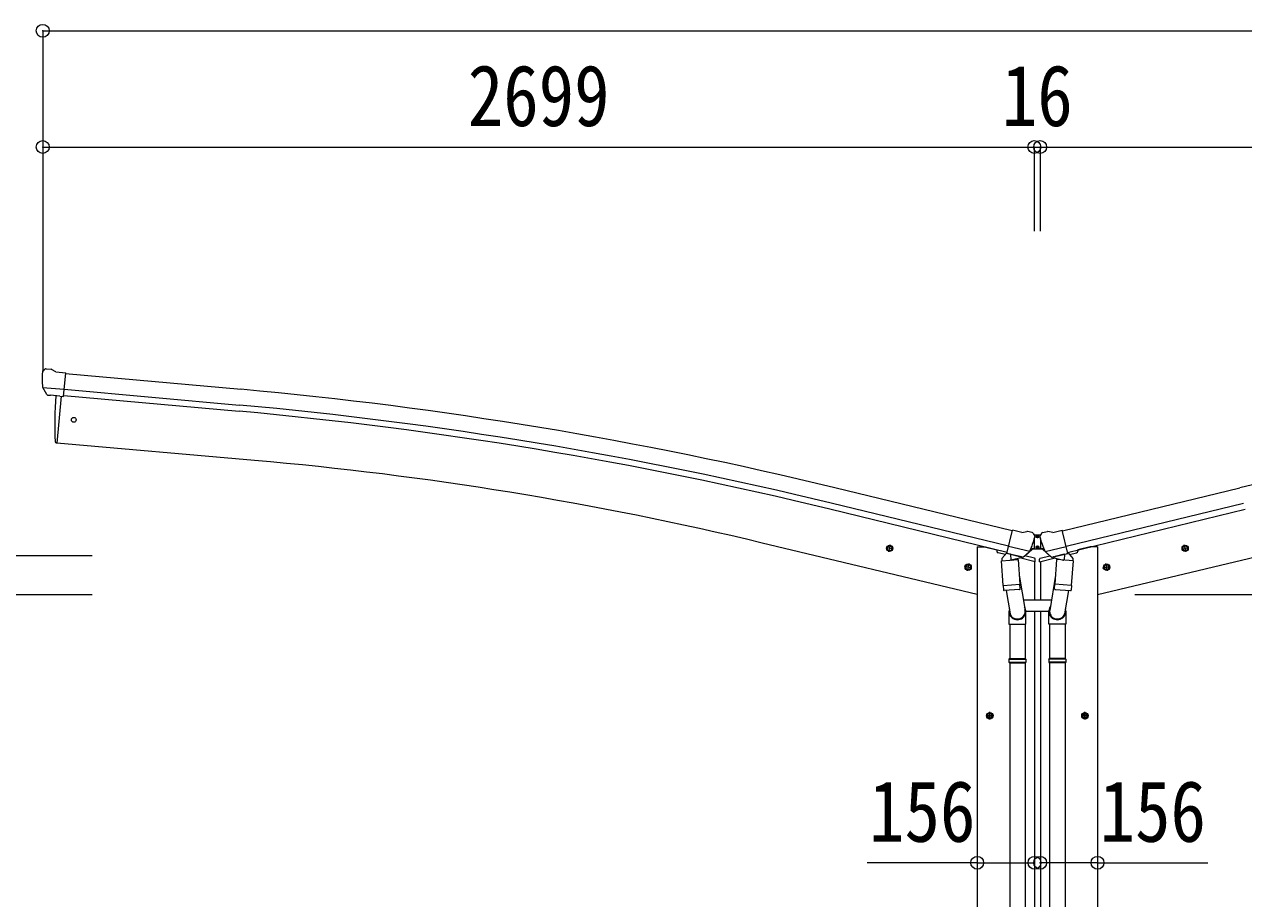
# Model space of a CAD drawing. Units: millimetres at full size, sheet at 1:35. Extents: x -9783 to 9892, y -6828 to 6752.
# Drawn here: x -7389 to -4070, y -2044 to 337 of the extents above; entities that cross this region are included whole.
import ezdxf
from ezdxf.enums import TextEntityAlignment as Align

# ---------------------------------------------------------------- set-up
doc = ezdxf.new("R2010")
doc.units = ezdxf.units.MM
doc.header["$LTSCALE"] = 35
doc.header["$PDMODE"] = 32
doc.header["$PDSIZE"] = 35
for name, color, linetype, lineweight in [('0-1_本体', 4, 'Continuous', 9), ('0-2_部品', 7, 'Continuous', 9), ('0-7_合掌部品', 3, 'Continuous', 9), ('0-A_寸法', 6, 'Continuous', 9)]:
    doc.layers.add(name, color=color, linetype=linetype, lineweight=lineweight)
doc.styles.add('ＭＳ ゴシック', font='')
doc.styles.get('ＭＳ ゴシック').set_extended_font_data('MS Gothic')

msp = doc.modelspace()

# ---------------------------------------------------------------- linework, layer by layer
at = {"layer": '0-1_本体'}
for p, q in [((-7276.71, -613.36), (-6799.2, -656.57)), ((-7280.47, -656.36), (-6803.09, -699.56)), ((-7289.17, -675.52), (-7300.34, -803.13)), ((-7281.94, -673.14), (-6804.6, -716.32)), ((-6762.39, -850.19), (-7300.34, -803.13)), ((-4699.87, -1042.18), (-5182.75, -924.7)), ((-4563.34, -1042.18), (-4080.47, -924.7)), ((-4713.88, -1100.53), (-5196.94, -983.04)), ((-4709.95, -1084.15), (-5192.96, -966.68)), ((-4553.27, -1084.15), (-4070.26, -966.68)), ((-4549.34, -1100.53), (-4066.28, -983.04)), ((-4795.35, -1215.77), (-5381.02, -1075.16)), ((-4795.35, -1085.77), (-4775.35, -1085.77)), ((-4795.35, -1085.77), (-4795.35, -4265.77)), ((-4775.35, -1085.77), (-4741.84, -1093.82)), ((-4487.87, -1085.77), (-4521.38, -1093.82)), ((-4467.87, -1085.77), (-4487.87, -1085.77)), ((-4467.87, -1215.77), (-3882.19, -1075.16)), ((-4467.87, -1085.77), (-4467.87, -4265.77)), ((-4639.85, -1125.48), (-4639.85, -1230.18)), ((-4623.37, -1125.48), (-4623.37, -1230.18)), ((-4639.85, -1260.18), (-4639.85, -4265.77)), ((-4623.37, -1260.18), (-4623.37, -4265.77)), ((-4770.85, -1545.27), (-4750.85, -1545.27)), ((-4767.35, -1541.52), (-4760.85, -1537.77)), ((-4760.85, -1555.27), (-4760.85, -1535.27)), ((-4760.85, -1537.77), (-4754.35, -1541.52)), ((-4754.35, -1549.02), (-4760.85, -1552.78)), ((-4754.35, -1541.52), (-4754.35, -1549.02)), ((-4492.37, -1545.27), (-4512.37, -1545.27)), ((-4502.37, -1537.77), (-4508.87, -1541.52)), ((-4508.87, -1541.52), (-4508.87, -1549.02)), ((-4508.87, -1549.02), (-4502.37, -1552.78)), ((-4502.37, -1555.27), (-4502.37, -1535.27)), ((-4495.87, -1541.52), (-4502.37, -1537.77))]:
    msp.add_line(p, q, dxfattribs=at)
at = {"layer": '0-1_本体', "color": 6}
for p, q in [((-4795.35, -1945.95), (-4639.35, -1945.95)), ((-4467.87, -1945.95), (-4623.87, -1945.95))]:
    msp.add_line(p, q, dxfattribs=at)
at = {"layer": '0-1_本体'}
for points in [[(-4760.85, -1552.78), (-4767.35, -1549.02), (-4767.35, -1541.52)], [(-4502.37, -1552.78), (-4495.87, -1549.02), (-4495.87, -1541.52)]]:
    msp.add_lwpolyline(points, dxfattribs=at)
for centre, radius in [((-4760.85, -1545.27), 8.5), ((-4760.85, -1545.27), 7.7), ((-4760.85, -1545.27), 6.5), ((-4502.37, -1545.27), 8.5), ((-4502.37, -1545.27), 7.7), ((-4502.37, -1545.27), 6.5)]:
    msp.add_circle(centre, radius, dxfattribs=at)
for centre, radius, start, end in [((-7795.32, -11666.58), 11054.98, 76.33027, 84.83134), ((-1467.89, -11666.58), 11054.98, 95.16866, 103.66973), ((-7795.32, -11666.58), 10994.98, 76.33027, 84.83026), ((-7795.32, -11666.58), 11011.82, 76.33027, 84.83026), ((-7585.38, -10256.97), 9442.71, 76.5, 84.99999)]:
    msp.add_arc(centre, radius, start, end, dxfattribs=at)
at = {"layer": '0-2_部品'}
for p, q in [((-7339.91, -608.36), (-7340.03, -609.7)), ((-7338.85, -606.32), (-7333.36, -601.72)), ((-7329.71, -600.57), (-7316.05, -601.76)), ((-7303.09, -608.92), (-7314.81, -602.15)), ((-7303.09, -608.92), (-7276.52, -611.24)), ((-7282.18, -675.91), (-7276.52, -611.24)), ((-7339.39, -651.21), (-7280.47, -656.36)), ((-7328.14, -670.7), (-7339.07, -651.76)), ((-7325.75, -672.09), (-7318.04, -672.77)), ((-7289.15, -675.3), (-7300.32, -802.9)), ((-7292.14, -675.03), (-7282.18, -675.91)), ((-7300.32, -802.9), (-7302.38, -802.65)), ((-4673.5, -1046.44), (-4699.43, -1040.22)), ((-4673.5, -1046.44), (-4660.24, -1043.75)), ((-4645.76, -1046.93), (-4658.94, -1043.77)), ((-4642.67, -1049.18), (-4638.81, -1055.48)), ((-4638.45, -1057.76), (-4638.72, -1058.91)), ((-4624.77, -1057.76), (-4624.49, -1058.91)), ((-4620.55, -1049.18), (-4624.41, -1055.48)), ((-4617.45, -1046.93), (-4604.27, -1043.77)), ((-4589.71, -1046.44), (-4602.97, -1043.75)), ((-4589.71, -1046.44), (-4563.78, -1040.22)), ((-5024.11, -1091.95), (-5043.56, -1087.28)), ((-5041.14, -1087.87), (-5035.97, -1082.42)), ((-5039, -1095.06), (-5041.14, -1087.87)), ((-5036.17, -1099.34), (-5031.5, -1079.9)), ((-5035.97, -1082.42), (-5028.67, -1084.17)), ((-5028.67, -1084.17), (-5026.54, -1091.37)), ((-4741.87, -1093.73), (-4741.87, -1097.05)), ((-4652.5, -1098.06), (-4710.01, -1084.26)), ((-4610.72, -1098.06), (-4553.21, -1084.26)), ((-4521.34, -1093.73), (-4521.34, -1097.05)), ((-4239.1, -1091.95), (-4219.65, -1087.28)), ((-4234.54, -1084.17), (-4236.68, -1091.37)), ((-4227.25, -1082.42), (-4234.54, -1084.17)), ((-4227.04, -1099.34), (-4231.71, -1079.9)), ((-4222.08, -1087.87), (-4227.25, -1082.42)), ((-4224.21, -1095.06), (-4222.08, -1087.87)), ((-4719.15, -1106.45), (-4738.04, -1101.91)), ((-4729.58, -1123.62), (-4683.89, -1120.43)), ((-4724.9, -1190.46), (-4729.58, -1123.62)), ((-4715.16, -1101.85), (-4728.47, -1117.17)), ((-4728.47, -1117.17), (-4728.03, -1123.51)), ((-4714.21, -1101.79), (-4715.16, -1101.85)), ((-4711.13, -1104.26), (-4712.66, -1103.89)), ((-4674.43, -1113.07), (-4711.13, -1104.26)), ((-4705.18, -1106.08), (-4704.16, -1120.69)), ((-4676.97, -1115.08), (-4702.78, -1121.51)), ((-4685.66, -1117.25), (-4685.43, -1120.53)), ((-4683.89, -1120.43), (-4679.21, -1187.26)), ((-4637.32, -1126.09), (-4680.02, -1115.84)), ((-4672.06, -1113.54), (-4679.58, -1111.74)), ((-4676.27, -1113.3), (-4676.21, -1114.04)), ((-4672.9, -1113.44), (-4674.43, -1113.07)), ((-4669.35, -1112.97), (-4652.97, -1098.48)), ((-4639.62, -1116.28), (-4665.55, -1110.06)), ((-4637.32, -1126.09), (-4637.32, -1119.2)), ((-4625.9, -1126.09), (-4583.19, -1115.84)), ((-4625.9, -1126.09), (-4625.9, -1119.2)), ((-4623.6, -1116.28), (-4597.66, -1110.06)), ((-4593.86, -1112.97), (-4610.24, -1098.48)), ((-4591.16, -1113.54), (-4583.63, -1111.74)), ((-4590.32, -1113.44), (-4588.79, -1113.07)), ((-4588.79, -1113.07), (-4552.08, -1104.26)), ((-4586.95, -1113.3), (-4587, -1114.04)), ((-4586.25, -1115.08), (-4560.43, -1121.51)), ((-4579.33, -1120.43), (-4584, -1187.26)), ((-4533.64, -1123.62), (-4579.33, -1120.43)), ((-4577.55, -1117.25), (-4577.78, -1120.53)), ((-4558.04, -1106.08), (-4559.06, -1120.69)), ((-4552.08, -1104.26), (-4550.55, -1103.89)), ((-4549, -1101.79), (-4548.06, -1101.85)), ((-4548.06, -1101.85), (-4534.74, -1117.17)), ((-4544.06, -1106.45), (-4525.18, -1101.91)), ((-4538.31, -1190.46), (-4533.64, -1123.62)), ((-4534.74, -1117.17), (-4535.19, -1123.51)), ((-4810.19, -1143.31), (-4829.64, -1138.64)), ((-4827.21, -1139.22), (-4822.05, -1133.78)), ((-4825.08, -1146.42), (-4827.21, -1139.22)), ((-4822.25, -1150.7), (-4817.58, -1131.25)), ((-4822.05, -1133.78), (-4814.75, -1135.53)), ((-4814.75, -1135.53), (-4812.62, -1142.73)), ((-4453.02, -1143.31), (-4433.58, -1138.64)), ((-4448.47, -1135.53), (-4450.6, -1142.73)), ((-4441.17, -1133.78), (-4448.47, -1135.53)), ((-4440.96, -1150.7), (-4445.63, -1131.25)), ((-4436, -1139.22), (-4441.17, -1133.78)), ((-4438.13, -1146.42), (-4436, -1139.22)), ((-4724.9, -1190.46), (-4679.21, -1187.26)), ((-4724.89, -1190.46), (-4724, -1203.15)), ((-4680.95, -1162.5), (-4665.03, -1258.67)), ((-4678.35, -1199.73), (-4679.23, -1187.26)), ((-4582.27, -1162.5), (-4598.18, -1258.67)), ((-4584.86, -1199.73), (-4583.99, -1187.26)), ((-4538.31, -1190.46), (-4584, -1187.26)), ((-4538.33, -1190.46), (-4539.21, -1203.15)), ((-4680.2, -1201.87), (-4721.9, -1204.78)), ((-4716.47, -1204.4), (-4705.74, -1267.99)), ((-4678.75, -1201.09), (-4678.75, -1201.09)), ((-4584.47, -1201.09), (-4584.47, -1201.09)), ((-4583.02, -1201.87), (-4541.32, -1204.78)), ((-4546.75, -1204.4), (-4557.48, -1267.99)), ((-4708.88, -1261.17), (-4708.88, -1295.83)), ((-4662.88, -1295.83), (-4662.88, -1261.48)), ((-4600.33, -1295.83), (-4600.33, -1261.48)), ((-4554.33, -1261.17), (-4554.33, -1295.83)), ((-4708.88, -1295.83), (-4662.88, -1295.83)), ((-4706.88, -1295.83), (-4706.88, -1389.83)), ((-4664.88, -1295.83), (-4664.88, -1389.83)), ((-4554.33, -1295.83), (-4600.33, -1295.83)), ((-4598.33, -1295.83), (-4598.33, -1389.83)), ((-4556.33, -1295.83), (-4556.33, -1389.83)), ((-4708.88, -1391.83), (-4707.88, -1389.83)), ((-4708.88, -1391.83), (-4662.88, -1391.83)), ((-4708.88, -1391.83), (-4708.88, -1399.83)), ((-4707.88, -1389.83), (-4663.88, -1389.83)), ((-4662.88, -1391.83), (-4663.88, -1389.83)), ((-4600.33, -1391.83), (-4599.33, -1389.83)), ((-4554.33, -1391.83), (-4600.33, -1391.83)), ((-4555.33, -1389.83), (-4599.33, -1389.83)), ((-4554.33, -1391.83), (-4555.33, -1389.83)), ((-4554.33, -1391.83), (-4554.33, -1399.83)), ((-4708.88, -1399.83), (-4662.88, -1399.83)), ((-4708.88, -1399.83), (-4707.88, -1401.83)), ((-4707.88, -1401.83), (-4663.88, -1401.83)), ((-4706.88, -1401.83), (-4706.88, -2496.02)), ((-4664.88, -1401.83), (-4664.88, -2496.02)), ((-4554.33, -1399.83), (-4600.33, -1399.83)), ((-4555.33, -1401.83), (-4599.33, -1401.83)), ((-4598.33, -1401.83), (-4598.33, -2496.02)), ((-4556.33, -1401.83), (-4556.33, -2496.02)), ((-4554.33, -1399.83), (-4555.33, -1401.83)), ((-4771.38, -1545.89), (-4751.38, -1545.89)), ((-4767.88, -1542.14), (-4761.38, -1538.38)), ((-4761.38, -1555.89), (-4761.38, -1535.89)), ((-4761.38, -1538.38), (-4754.88, -1542.14)), ((-4754.88, -1549.64), (-4761.38, -1553.4)), ((-4754.88, -1542.14), (-4754.88, -1549.64)), ((-4491.83, -1545.89), (-4511.83, -1545.89)), ((-4501.83, -1538.38), (-4508.33, -1542.14)), ((-4508.33, -1542.14), (-4508.33, -1549.64)), ((-4508.33, -1549.64), (-4501.83, -1553.4)), ((-4501.83, -1555.89), (-4501.83, -1535.89)), ((-4495.33, -1542.14), (-4501.83, -1538.38))]:
    msp.add_line(p, q, dxfattribs=at)
for points in [[(-7339.46, -650.58), (-7339.17, -651.56), (-7339.07, -651.76)], [(-7292.14, -675.03), (-7292.41, -675.1), (-7317.79, -672.88), (-7318.04, -672.77)], [(-4704.86, -1105.67), (-4714.59, -1103.33), (-4699.43, -1040.22)], [(-4558.35, -1105.67), (-4548.63, -1103.33), (-4563.78, -1040.22)], [(-5026.54, -1091.37), (-5031.71, -1096.82), (-5039, -1095.06)], [(-4236.68, -1091.37), (-4231.51, -1096.82), (-4224.21, -1095.06)], [(-4704.86, -1105.67), (-4704.63, -1105.82), (-4679.86, -1111.77), (-4679.58, -1111.74)], [(-4652.23, -1097.49), (-4652.82, -1098.33), (-4652.97, -1098.48)], [(-4610.99, -1097.49), (-4610.4, -1098.33), (-4610.24, -1098.48)], [(-4558.35, -1105.67), (-4558.59, -1105.82), (-4583.36, -1111.77), (-4583.63, -1111.74)], [(-4812.62, -1142.73), (-4817.78, -1148.17), (-4825.08, -1146.42)], [(-4450.6, -1142.73), (-4445.43, -1148.17), (-4438.13, -1146.42)], [(-4662.88, -1391.83), (-4662.88, -1399.83), (-4663.88, -1401.83)], [(-4600.33, -1391.83), (-4600.33, -1399.83), (-4599.33, -1401.83)], [(-4761.38, -1553.4), (-4767.88, -1549.64), (-4767.88, -1542.14)], [(-4501.83, -1553.4), (-4495.33, -1549.64), (-4495.33, -1542.14)]]:
    msp.add_lwpolyline(points, dxfattribs=at)
for centre, radius in [((-7254.63, -739.64), 6.5), ((-5033.84, -1089.62), 8.5), ((-5033.84, -1089.62), 7.7), ((-5033.84, -1089.62), 6.5), ((-4229.38, -1089.62), 8.5), ((-4229.38, -1089.62), 7.7), ((-4229.38, -1089.62), 6.5), ((-4819.92, -1140.98), 8.5), ((-4819.92, -1140.98), 7.7), ((-4819.92, -1140.98), 6.5), ((-4443.3, -1140.98), 8.5), ((-4443.3, -1140.98), 7.7), ((-4443.3, -1140.98), 6.5), ((-4761.38, -1545.89), 8.5), ((-4761.38, -1545.89), 7.7), ((-4761.38, -1545.89), 6.5), ((-4501.83, -1545.89), 8.5), ((-4501.83, -1545.89), 7.7), ((-4501.83, -1545.89), 6.5)]:
    msp.add_circle(centre, radius, dxfattribs=at)
for centre, radius, start, end in [((-7138.4, -627.34), 202.4, 175, 186.5915), ((-7330.15, -605.55), 5, 85.00648, 129.99352), ((-7316.31, -604.75), 3, 60, 85), ((-6406.55, -747.08), 900, 175.35014, 183.36081), ((-7302.01, -799.67), 3, 183.36081, 263), ((-4659.64, -1046.69), 3, 76.5, 101.5), ((-4835.53, -1011.66), 202.4, 334.90875, 346.5), ((-4646.93, -1051.8), 5, 31.5, 76.5), ((-4427.69, -1011.66), 202.4, 193.5, 205.09125), ((-4616.29, -1051.8), 5, 103.5, 148.5), ((-4603.57, -1046.69), 3, 78.5, 103.5), ((-4736.87, -1097.05), 5, 180, 256.5), ((-4712.54, -1103.4), 0.5, 221.23754, 256.5), ((-4705.78, -1106.16), 0.604, 7.79405, 79.40158), ((-4703.14, -1120.54), 1.03, 188.03431, 289.96103), ((-4677.21, -1114.11), 1, 284, 4), ((-4675.77, -1113.26), 0.5, 76.5, 184), ((-4672.78, -1112.95), 0.5, 256.5, 291.76246), ((-4640.32, -1119.2), 3, 0, 76.5), ((-4622.9, -1119.2), 3, 103.5, 180), ((-4590.43, -1112.95), 0.5, 248.23754, 283.5), ((-4587.45, -1113.26), 0.5, 356, 103.5), ((-4586, -1114.11), 1, 176, 256), ((-4560.08, -1120.54), 1.03, 250.03897, 351.96569), ((-4557.44, -1106.16), 0.604, 100.59842, 172.20595), ((-4550.67, -1103.4), 0.5, 283.5, 318.76246), ((-4526.34, -1097.05), 5, 283.5, 0), ((-4722.03, -1202.79), 2, 190.53157, 274), ((-4680.34, -1199.87), 2, 274, 322.59038), ((-4680.3, -1199.9), 1.95, 322.52234, 4.95983), ((-4582.92, -1199.9), 1.95, 175.04017, 217.47766), ((-4582.88, -1199.87), 2, 217.40962, 266), ((-4541.18, -1202.79), 2, 266, 349.46843), ((-4692.88, -1261.48), 30, 0, 2.54858), ((-4570.33, -1261.48), 30, 177.45142, 180)]:
    msp.add_arc(centre, radius, start, end, dxfattribs=at)
for centre, major_axis, ratio, start_param, end_param in [((-7336.92, -608.62), (-2.71, -1.31), 0.997474, 4.9606201, 5.7465286), ((-7344.24, -604.32), (15.35, 3.44), 0.101033, 0.3078116, 0.3080427), ((-7325.54, -669.19), (-1.62, -2.54), 0.997631, 5.8041905, 6.6006116), ((-7325.41, -668.99), (3.5, 2.17), 0.650902, 4.0958226, 4.1686332), ((-7325.48, -669.1), (-1.62, -2.54), 0.997631, 0.3902369, 0.4789948), ((-4641.37, -1057.05), (1.57, -2.57), 0.99628, 0.7835347, 1.5707963), ((-4621.85, -1057.05), (-1.57, -2.57), 0.99628, 4.712389, 5.4996506), ((-4671.36, -1110.62), (0.73, -2.92), 0.997631, 5.8041905, 5.8929484), ((-4671.4, -1110.49), (-2.63, 3.16), 0.650902, 2.1145521, 2.1873627), ((-4671.34, -1110.72), (0.73, -2.92), 0.997631, 5.965759, 6.7621801), ((-4591.88, -1110.72), (-0.73, -2.92), 0.997631, 5.8041905, 6.6006116), ((-4591.82, -1110.49), (2.63, 3.16), 0.650902, 4.0958226, 4.1686332), ((-4591.85, -1110.62), (-0.73, -2.92), 0.997631, 0.3902369, 0.4789948), ((-4685.88, -1261.17), (-23, 0), 0.996195, 6.0000678, 10.0103449), ((-4685.88, -1261.17), (-21, 0), 0.996195, 0.3319459, 3.3482706), ((-4577.33, -1261.17), (23, 0), 0.996195, 2.5560258, 6.5663028), ((-4577.33, -1261.17), (21, 0), 0.996195, 2.9349147, 5.9512394)]:
    msp.add_ellipse(centre, major_axis=major_axis, ratio=ratio, start_param=start_param, end_param=end_param, dxfattribs=at)
at = {"layer": '0-7_合掌部品'}
for p, q in [((-4639.08, -1055.42), (-4638.86, -1053.47)), ((-4624.36, -1053.47), (-4638.86, -1053.47)), ((-4630.35, -1058.19), (-4629.51, -1058.19)), ((-4624.14, -1055.42), (-4624.36, -1053.47)), ((-4666.16, -1110.59), (-4645.11, -1091.97)), ((-4651.67, -1095.77), (-4646.1, -1090.85)), ((-4645.11, -1090.47), (-4638.65, -1090.47)), ((-4618.11, -1091.97), (-4645.11, -1091.97)), ((-4640.11, -1064.47), (-4639.91, -1062.71)), ((-4640.11, -1064.47), (-4640.11, -1087.97)), ((-4638.36, -1090.97), (-4640.11, -1087.97)), ((-4638.36, -1090.97), (-4624.86, -1090.97)), ((-4630.35, -1086.89), (-4629.51, -1086.89)), ((-4624.86, -1090.97), (-4623.11, -1087.97)), ((-4624.57, -1090.47), (-4618.11, -1090.47)), ((-4623.11, -1064.47), (-4623.31, -1062.71)), ((-4623.11, -1064.47), (-4623.11, -1087.97)), ((-4597.06, -1110.59), (-4618.11, -1091.97)), ((-4611.55, -1095.77), (-4617.11, -1090.85)), ((-4593.35, -1230.89), (-4669.86, -1230.89)), ((-4663.12, -1260.89), (-4600.09, -1260.89))]:
    msp.add_line(p, q, dxfattribs=at)
for points in [[(-4632.87, -1057.35), (-4633.71, -1057.35), (-4633.71, -1058.19), (-4632.87, -1058.19)], [(-4631.19, -1056.51), (-4631.19, -1055.67), (-4632.03, -1055.67), (-4632.03, -1056.51)], [(-4632.03, -1059.03), (-4632.03, -1059.87), (-4631.19, -1059.87), (-4631.19, -1059.03)], [(-4629.51, -1058.19), (-4629.51, -1057.35), (-4630.35, -1057.35)], [(-4632.87, -1086.05), (-4633.71, -1086.05), (-4633.71, -1086.89), (-4632.87, -1086.89)], [(-4631.19, -1085.21), (-4631.19, -1084.37), (-4632.03, -1084.37), (-4632.03, -1085.21)], [(-4632.03, -1087.73), (-4632.03, -1088.57), (-4631.19, -1088.57), (-4631.19, -1087.73)], [(-4629.51, -1086.89), (-4629.51, -1086.05), (-4630.35, -1086.05)]]:
    msp.add_lwpolyline(points, dxfattribs=at)
for centre in [(-4631.61, -1057.77), (-4631.61, -1086.47)]:
    msp.add_circle(centre, 3.5, dxfattribs=at)
for centre, radius, start, end in [((-4632.87, -1056.51), 0.84, 270, 0), ((-4632.87, -1059.03), 0.84, 0, 90), ((-4630.35, -1056.51), 0.84, 180, 270), ((-4630.35, -1059.03), 0.84, 90, 180), ((-4645.11, -1091.97), 1.5, 90, 131.5), ((-4632.87, -1085.21), 0.84, 270, 0), ((-4632.87, -1087.73), 0.84, 0, 90), ((-4630.35, -1085.21), 0.84, 180, 270), ((-4630.35, -1087.73), 0.84, 90, 180), ((-4618.11, -1091.97), 1.5, 48.5, 90), ((-4667.15, -1109.47), 1.5, 263.94026, 311.5), ((-4596.06, -1109.47), 1.5, 228.5, 276.05974)]:
    msp.add_arc(centre, radius, start, end, dxfattribs=at)
at = {"layer": '0-A_寸法'}
for p, q in [((-7339.01, 319.85), (-7339.01, 3.23)), ((-7339.01, 319.85), (-1925.01, 319.85)), ((-7339.01, 3.23), (-7339.01, -609)), ((-7339.01, 3.23), (-4640.01, 3.23)), ((-4640.01, 3.23), (-4640.01, -225.77)), ((-4640.01, 3.23), (-4640.01, -225.77)), ((-4640.01, 3.23), (-4624.01, 3.23)), ((-4624.01, 3.23), (-4624.01, -225.77)), ((-4624.01, 3.23), (-4624.01, -225.77)), ((-4624.01, 3.23), (-4624.01, -225.77)), ((-4624.01, 3.23), (-1925.01, 3.23)), ((-8149.59, -1109.37), (-7204.5, -1109.37)), ((-7601.62, -1215.77), (-7204.5, -1215.77)), ((-4366.38, -1215.77), (-3979.53, -1215.77)), ((-4795.35, -1945.95), (-5095.35, -1945.95)), ((-4467.87, -1945.95), (-4167.87, -1945.95))]:
    msp.add_line(p, q, dxfattribs=at)
for p in [(-7339.01, 319.85), (-7339.01, 3.23), (-4640.01, 3.23), (-4624.01, 3.23), (-4795.35, -1945.95), (-4639.35, -1945.95), (-4623.87, -1945.95), (-4467.87, -1945.95)]:
    msp.add_point(p, dxfattribs=at)

# ---------------------------------------------------------------- texts
at = {"layer": '0-A_寸法', "color": 7, "style": 'ＭＳ ゴシック', "width": 0.85}
for s, p in [('2699', (-6182.01, 10.23)), ('16', (-4728.26, 10.23)), ('156', (-5089.72, -1938.95)), ('156', (-4462.24, -1938.95))]:
    msp.add_text(s, height=166.8, dxfattribs=at).set_placement(p, align=Align.BOTTOM_LEFT)

doc.saveas('drawing.dxf')
